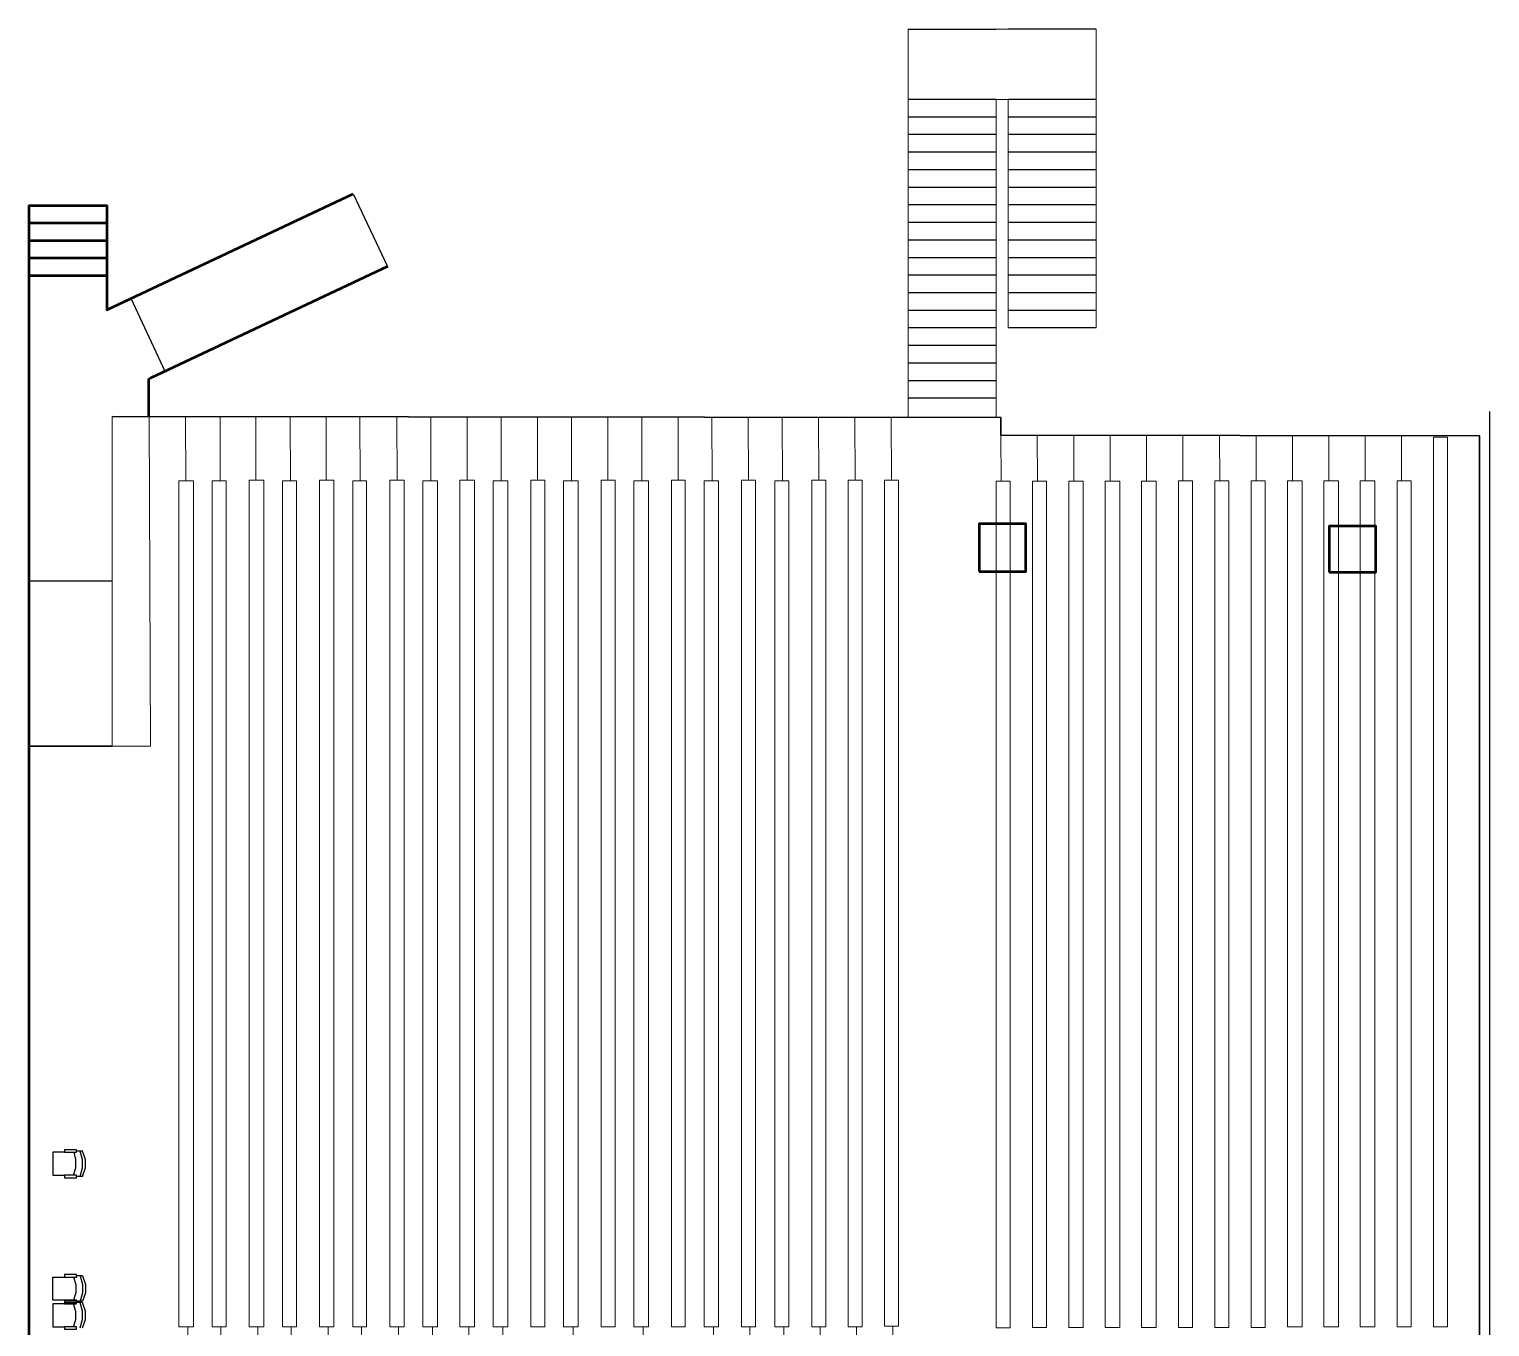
# Model space of a CAD drawing. Header units: inches. Extents: x -8 to 1160, y -269 to 3507.
# Drawn here: x -8 to 991, y 2621 to 3507 of the extents above; entities that cross this region are included whole.
import ezdxf

# ---------------------------------------------------------------- set-up
doc = ezdxf.new("R2010")
doc.units = ezdxf.units.IN
doc.header["$LTSCALE"] = 10
doc.header["$MEASUREMENT"] = 0
doc.layers.add('A-FLOR', color=3, linetype='CONTINUOUS')
doc.layers.add('A-ROOF', color=2, linetype='CONTINUOUS')

msp = doc.modelspace()

# ---------------------------------------------------------------- linework, layer by layer
at = {"layer": 'A-FLOR'}
for p, q in [((593.12, 3507.06, -1.69), (653.12, 3507.06, -1.69)), ((721.45, 3507.06, -1.69), (661.45, 3507.06, -1.69)), ((653.12, 3459.06, -1.69), (593.12, 3459.06, -1.69)), ((721.45, 3459.06, -1.69), (661.45, 3459.06, -1.69)), ((653.12, 3447.06, -1.69), (593.12, 3447.06, -1.69)), ((721.45, 3447.06, -1.69), (661.45, 3447.06, -1.69)), ((653.12, 3435.05, -1.69), (593.12, 3435.05, -1.69)), ((721.45, 3435.05, -1.69), (661.45, 3435.05, -1.69)), ((653.12, 3423.05, -1.69), (593.12, 3423.05, -1.69)), ((721.45, 3423.05, -1.69), (661.45, 3423.05, -1.69)), ((653.12, 3411.04, -1.69), (593.12, 3411.04, -1.69)), ((721.45, 3411.04, -1.69), (661.45, 3411.04, -1.69)), ((653.12, 3399.04, -1.69), (593.12, 3399.04, -1.69)), ((721.45, 3399.04, -1.69), (661.45, 3399.04, -1.69)), ((653.12, 3387.03, -1.69), (593.12, 3387.03, -1.69)), ((721.45, 3387.03, -1.69), (661.45, 3387.03, -1.69)), ((653.12, 3375.03, -1.69), (593.12, 3375.03, -1.69)), ((721.45, 3375.03, -1.69), (661.45, 3375.03, -1.69)), ((653.12, 3363.02, -1.69), (593.12, 3363.02, -1.69)), ((721.45, 3363.02, -1.69), (661.45, 3363.02, -1.69)), ((653.12, 3351.02, -1.69), (593.12, 3351.02, -1.69)), ((721.45, 3351.02, -1.69), (661.45, 3351.02, -1.69)), ((653.12, 3339.01, -1.69), (593.12, 3339.01, -1.69)), ((721.45, 3339.01, -1.69), (661.45, 3339.01, -1.69)), ((653.12, 3327.01, -1.69), (593.12, 3327.01, -1.69)), ((721.45, 3327.01, -1.69), (661.45, 3327.01, -1.69)), ((653.12, 3315, -1.69), (593.12, 3315, -1.69)), ((721.45, 3315, -1.69), (661.45, 3315, -1.69)), ((653.12, 3303, -1.69), (593.12, 3303, -1.69)), ((721.45, 3303, -1.69), (661.45, 3303, -1.69)), ((653.12, 3290.99, -1.69), (593.12, 3290.99, -1.69)), ((653.12, 3278.98, -1.69), (593.12, 3278.98, -1.69)), ((653.12, 3266.98, -1.69), (593.12, 3266.98, -1.69)), ((653.12, 3254.97, -1.69), (593.12, 3254.97, -1.69)), ((49.17, 3129.96, -1.69), (-7.54, 3129.96, -1.69))]:
    msp.add_line(p, q, dxfattribs=at)
at = {"layer": 'A-FLOR', "lineweight": 5}
for points in [[(593.12, 3241.73), (593.12, 3507.06), (721.45, 3507.06), (721.45, 3303)], [(653.12, 3241.75), (653.12, 3459.06), (661.45, 3459.06), (661.45, 3303)], [(952.03, 2620.78), (961.55, 2620.78), (961.61, 3228.35), (952.09, 3228.35), (952.03, 2620.78)], [(94.71, 2620.78), (104.65, 2620.78), (104.65, 3198.68), (94.71, 3198.68), (94.71, 2620.78)], [(117.48, 2620.78), (127, 2620.78), (127, 3198.68), (117.48, 3198.68), (117.48, 2620.78)], [(142.73, 2620.78), (152.67, 2620.78), (152.67, 3199.09), (142.73, 3199.09), (142.73, 2620.78)], [(165.5, 2620.78), (175.02, 2620.78), (175.02, 3198.68), (165.5, 3198.68), (165.5, 2620.78)], [(190.75, 2620.78), (200.69, 2620.78), (200.69, 3199.09), (190.75, 3199.09), (190.75, 2620.78)], [(213.52, 2620.78), (223.04, 2620.78), (223.04, 3198.68), (213.52, 3198.68), (213.52, 2620.78)], [(238.77, 2620.78), (248.71, 2620.78), (248.71, 3199.09), (238.77, 3199.09), (238.77, 2620.78)], [(261.54, 2620.78), (271.47, 2620.78), (271.47, 3198.68), (261.54, 3198.68), (261.54, 2620.78)], [(286.79, 2620.78), (296.72, 2620.78), (296.72, 3199.09), (286.79, 3199.09), (286.79, 2620.78)], [(309.56, 2620.78), (319.49, 2620.78), (319.49, 3198.68), (309.56, 3198.68), (309.56, 2620.78)], [(335.22, 2620.78), (344.74, 2620.78), (344.74, 3199.09), (335.22, 3199.09), (335.22, 2620.78)], [(357.58, 2620.78), (367.51, 2620.78), (367.51, 3198.68), (357.58, 3198.68), (357.58, 2620.78)], [(383.24, 2620.78), (392.76, 2620.78), (392.76, 3199.09), (383.24, 3199.09), (383.24, 2620.78)], [(405.6, 2620.78), (415.53, 2620.78), (415.53, 3198.68), (405.6, 3198.68), (405.6, 2620.78)], [(431.26, 2620.78), (440.78, 2620.78), (440.78, 3199.09), (431.26, 3199.09), (431.26, 2620.78)], [(453.62, 2620.78), (463.55, 2620.78), (463.55, 3198.68), (453.62, 3198.68), (453.62, 2620.78)], [(479.28, 2620.78), (488.8, 2620.78), (488.8, 3199.09), (479.28, 3199.09), (479.28, 2620.78)], [(502.05, 2620.78), (511.57, 2620.78), (511.57, 3198.68), (502.05, 3198.68), (502.05, 2620.78)], [(527.3, 2620.78), (536.82, 2620.78), (536.82, 3199.09), (527.3, 3199.09), (527.3, 2620.78)], [(552.14, 2620.78), (561.66, 2620.78), (561.66, 3199.09), (552.14, 3199.09), (552.14, 2620.78)], [(576.98, 2621.2), (586.5, 2621.2), (586.5, 3199.09), (576.98, 3199.09), (576.98, 2621.2)], [(653.15, 2619.96), (662.67, 2619.96), (662.67, 3198.27), (653.15, 3198.27), (653.15, 2619.96)], [(677.99, 2620.37), (687.51, 2620.37), (687.51, 3198.27), (677.99, 3198.27), (677.99, 2620.37)], [(702.82, 2620.37), (712.76, 2620.37), (712.76, 3198.27), (702.82, 3198.27), (702.82, 2620.37)], [(727.66, 2620.37), (737.6, 2620.37), (737.6, 3198.27), (727.66, 3198.27), (727.66, 2620.37)], [(752.5, 2620.37), (762.44, 2620.37), (762.44, 3198.27), (752.5, 3198.27), (752.5, 2620.37)], [(777.75, 2620.37), (787.27, 2620.37), (787.27, 3198.68), (777.75, 3198.68), (777.75, 2620.37)], [(802.59, 2620.37), (812.11, 2620.37), (812.11, 3198.68), (802.59, 3198.68), (802.59, 2620.37)], [(827.43, 2620.37), (836.95, 2620.37), (836.95, 3198.68), (827.43, 3198.68), (827.43, 2620.37)], [(852.27, 2620.78), (862.2, 2620.78), (862.2, 3198.68), (852.27, 3198.68), (852.27, 2620.78)], [(877.1, 2620.78), (887.04, 2620.78), (887.04, 3198.68), (877.1, 3198.68), (877.1, 2620.78)], [(901.94, 2620.78), (911.88, 2620.78), (911.88, 3198.68), (901.94, 3198.68), (901.94, 2620.78)], [(927.19, 2620.78), (936.71, 2620.78), (936.71, 3198.68), (927.19, 3198.68), (927.19, 2620.78)]]:
    msp.add_lwpolyline(points, dxfattribs=at)
at = {"layer": 'A-FLOR', "lineweight": 53}
for points in [[(-6.71, -2.92), (-7.54, -2.92), (-7.54, 3386.62), (45.45, 3386.62), (45.45, 3315.34), (213.77, 3394.69)], [(45.45, 3374.61), (-7.54, 3374.61)], [(45.45, 3362.61), (-7.54, 3362.61)], [(45.45, 3350.6), (-7.54, 3350.6)], [(237.29, 3344.98), (75.25, 3268.64), (74.01, 3267.81), (74.01, 3242.56)], [(45.45, 3338.6), (-7.54, 3338.6)]]:
    msp.add_lwpolyline(points, dxfattribs=at)
at = {"layer": 'A-FLOR', "lineweight": 25}
for points in [[(213.77, 3394.69), (237.29, 3344.98)], [(62.01, 3323.28), (85.19, 3273.61)], [(16.47, 2740.01), (8.61, 2740.01), (8.61, 2724.28), (16.47, 2724.28)], [(16.47, 2740.01), (24.75, 2740.01), (24.75, 2741.66), (16.47, 2741.66), (16.47, 2740.01)], [(22.68, 2724.28), (24.34, 2729.24), (24.34, 2735.04), (23.09, 2740.01)], [(28.89, 2740.83), (24.75, 2740.83)], [(27.23, 2723.45), (28.89, 2729.24), (28.89, 2735.04), (27.23, 2740.83)], [(28.89, 2723.45), (30.96, 2729.24), (30.96, 2735.04), (28.89, 2740.83)], [(16.47, 2722.62), (24.75, 2722.62), (24.75, 2724.28), (16.47, 2724.28), (16.47, 2722.62)], [(28.89, 2723.45), (24.75, 2723.45)], [(16.47, 2654.73), (24.75, 2654.73), (24.75, 2656.39), (16.47, 2656.39), (16.47, 2654.73)], [(28.89, 2655.56), (24.75, 2655.56)], [(27.23, 2655.56), (28.89, 2649.76), (28.89, 2643.97), (27.23, 2638.17)], [(28.89, 2655.56), (30.96, 2649.76), (30.96, 2643.97), (28.89, 2638.17)], [(16.47, 2639), (8.61, 2639), (8.61, 2654.73), (16.47, 2654.73)], [(22.68, 2654.73), (24.34, 2649.76), (24.34, 2643.97), (22.68, 2639)], [(16.47, 2636.51), (8.61, 2636.51), (8.61, 2620.78), (16.47, 2620.78)], [(16.47, 2637.34), (24.75, 2637.34), (24.75, 2639), (16.47, 2639), (16.47, 2637.34)], [(16.47, 2636.51), (24.75, 2636.51), (24.75, 2638.17), (16.47, 2638.17), (16.47, 2636.51)], [(22.68, 2620.78), (24.34, 2625.75), (24.34, 2631.13), (22.68, 2636.51)], [(28.89, 2638.17), (24.75, 2638.17)], [(28.89, 2637.34), (24.75, 2637.34)], [(27.23, 2619.96), (28.89, 2625.75), (28.89, 2631.55), (27.23, 2637.34)], [(28.89, 2619.96), (30.96, 2625.75), (30.96, 2631.55), (28.89, 2637.34)], [(16.47, 2619.13), (24.75, 2619.13), (24.75, 2620.78), (16.47, 2620.78), (16.47, 2619.13)]]:
    msp.add_lwpolyline(points, dxfattribs=at)
at = {"layer": 'A-FLOR', "lineweight": 9}
for points in [[(49.17, 3242.56), (49.17, 3017.36)], [(74.43, 3242.56), (75.25, 3017.46)], [(99.37, 3198.68), (99.27, 3241.75)], [(122.86, 3241.75), (122.9, 3198.68)], [(147.39, 3199.09), (147.29, 3241.75)], [(170.88, 3241.75), (170.92, 3198.68)], [(195.41, 3199.09), (195.31, 3241.75)], [(75.25, 3017.46), (49.17, 3017.36)], [(100.85, 2574.83), (100.74, 2620.78)], [(123.45, 2620.78), (123.5, 2574.83)], [(148.87, 2574.83), (148.76, 2620.78)], [(171.47, 2620.78), (171.52, 2574.83)], [(196.89, 2574.83), (196.78, 2620.78)]]:
    msp.add_lwpolyline(points, dxfattribs=at)
at = {"layer": 'A-FLOR', "lineweight": 35, "elevation": -1.69}
msp.add_lwpolyline([(983.49, 1935), (983.49, 3229.32), (656.44, 3229.75), (656.44, 3241.75), (49.17, 3242.55)], dxfattribs=at)
at = {"layer": 'A-FLOR', "lineweight": 9, "elevation": -1.69}
for points in [[(218.48, 3241.75), (218.56, 3198.68)], [(243.74, 3241.75), (243.81, 3199.09)], [(266.92, 3241.75), (266.99, 3198.68)], [(291.76, 3241.75), (291.83, 3199.09)], [(314.94, 3241.75), (315.01, 3198.68)], [(339.78, 3241.75), (339.85, 3199.09)], [(362.96, 3241.75), (363.03, 3198.68)], [(387.8, 3241.75), (387.87, 3199.09)], [(410.98, 3241.75), (411.05, 3198.68)], [(435.81, 3241.75), (435.89, 3199.09)], [(459, 3241.75), (459.07, 3198.68)], [(483.83, 3241.75), (483.91, 3199.09)], [(507.02, 3241.75), (507.09, 3198.68)], [(531.85, 3241.75), (531.93, 3199.09)], [(556.69, 3241.75), (556.77, 3199.09)], [(581.53, 3241.75), (581.61, 3199.09)], [(656.48, 3229.75), (656.53, 3198.27)], [(681.32, 3229.72), (681.38, 3198.27)], [(706.16, 3229.68), (706.21, 3198.27)], [(731, 3229.65), (731.05, 3198.27)], [(755.83, 3229.62), (755.89, 3198.27)], [(780.67, 3229.59), (780.73, 3198.68)], [(805.92, 3229.55), (805.98, 3198.68)], [(830.76, 3229.52), (830.82, 3198.68)], [(855.6, 3229.49), (855.65, 3198.68)], [(880.44, 3229.45), (880.49, 3198.68)], [(905.27, 3229.42), (905.33, 3198.68)], [(930.11, 3229.39), (930.17, 3198.68)], [(219.6, 2620.78), (219.68, 2574.83)], [(244.85, 2620.78), (244.93, 2574.83)], [(268.03, 2620.78), (268.11, 2574.83)], [(292.87, 2620.78), (292.95, 2574.83)], [(316.05, 2620.78), (316.13, 2574.83)], [(364.07, 2620.78), (364.15, 2574.83)], [(412.09, 2620.78), (412.17, 2574.83)], [(460.11, 2620.78), (460.19, 2574.83)], [(484.95, 2620.78), (485.03, 2574.83)], [(508.13, 2620.78), (508.21, 2574.83)], [(532.97, 2620.78), (533.05, 2574.83)], [(557.81, 2620.78), (557.89, 2574.83)], [(582.64, 2621.2), (582.73, 2575.25)]]:
    msp.add_lwpolyline(points, dxfattribs=at)
at = {"layer": 'A-FLOR', "lineweight": 50}
for points in [[(641.56, 3136.58), (673.43, 3136.58), (673.43, 3169.29), (641.56, 3169.29), (641.56, 3136.58)], [(880.83, 3136.17), (912.7, 3136.17), (912.7, 3167.63), (880.83, 3167.63), (880.83, 3136.17)]]:
    msp.add_lwpolyline(points, dxfattribs=at)
at = {"layer": 'A-FLOR', "lineweight": 35}
msp.add_lwpolyline([(49.17, 3017.36), (-7.54, 3017.36)], dxfattribs=at)
at = {"layer": 'A-ROOF'}
msp.add_line((990.5, 0), (990.5, 3246), dxfattribs=at)

doc.saveas('drawing.dxf')
